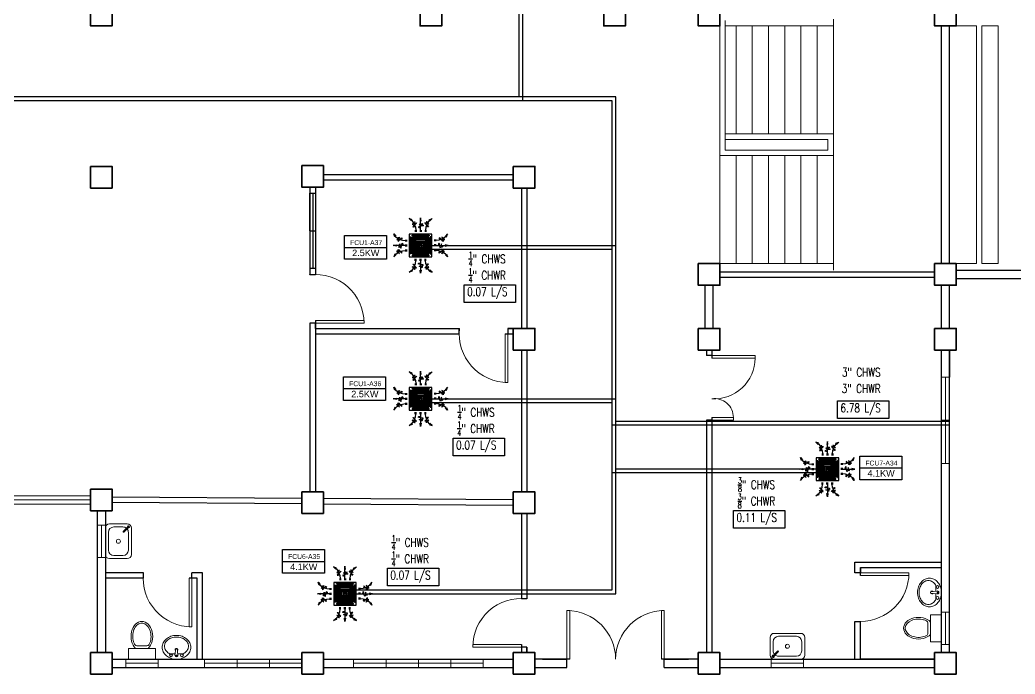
# Model space of a CAD drawing. Header units: millimetres. Extents: x 5 to 430, y 3 to 339.
# Drawn here: x 45.51 to 63.93, y 143.15 to 155.26 of the extents above; entities that cross this region are included whole.
import ezdxf

# ---------------------------------------------------------------- set-up
doc = ezdxf.new("R2010")
doc.units = ezdxf.units.MM
doc.header["$MEASUREMENT"] = 0
for name, color, linetype in [('AIR', 7, 'Continuous'), ('fcu line', 7, 'Continuous'), ('fcu return', 7, 'Continuous'), ('Legends', 7, 'Continuous'), ('pipe label', 7, 'Continuous')]:
    doc.layers.add(name, color=color, linetype=linetype)
doc.styles.add('Arch-Dim', font='simplex.shx', dxfattribs={"width": 0.75})
doc.styles.get("Standard").update_dxf_attribs({"font": 'arial.ttf'})

# ---------------------------------------------------------------- blocks, each defined once
blk = doc.blocks.new('FCU-13000P (CASSETTE SPLIT)')
at = {"layer": 'AIR', "ltscale": 3}
for p, q in [((0, 0.523), (0, 1)), ((-0.193, 0.558), (-0.193, 0.487)), ((-0.162, 0.558), (-0.162, 0.487)), ((-0.016, 0.558), (-0.016, 0.487)), ((0.016, 0.558), (0.016, 0.487)), ((0.162, 0.558), (0.162, 0.487)), ((0.193, 0.558), (0.193, 0.487)), ((-0.523, 0), (-1, 0)), ((-0.558, 0.193), (-0.487, 0.193)), ((-0.558, 0.162), (-0.487, 0.162)), ((-0.558, 0.016), (-0.487, 0.016)), ((0.558, 0.193), (0.487, 0.193)), ((0.558, 0.162), (0.487, 0.162)), ((0.558, 0.016), (0.487, 0.016)), ((0.523, 0), (1, 0)), ((-0.558, -0.016), (-0.487, -0.016)), ((-0.558, -0.162), (-0.487, -0.162)), ((-0.558, -0.193), (-0.487, -0.193)), ((0.558, -0.016), (0.487, -0.016)), ((0.558, -0.162), (0.487, -0.162)), ((0.558, -0.193), (0.487, -0.193)), ((-0.193, -0.558), (-0.193, -0.487)), ((-0.162, -0.558), (-0.162, -0.487)), ((-0.016, -0.558), (-0.016, -0.487)), ((0, -0.523), (0, -1)), ((0.016, -0.558), (0.016, -0.487)), ((0.162, -0.558), (0.162, -0.487)), ((0.193, -0.558), (0.193, -0.487))]:
    blk.add_line(p, q, dxfattribs=at)
at = {"layer": 'AIR'}
for p, q in [((0.295, -0.295), (-0.295, 0.295)), ((0.295, 0.295), (-0.295, -0.295))]:
    blk.add_line(p, q, dxfattribs=at)
at = {"layer": 'AIR', "ltscale": 3}
for points in [[(-0.335, 0.895), (-0.311, 0.932), (-0.416, 0.973)], [(-0.022, 0.89), (0.022, 0.89), (0, 1)], [(0.335, 0.895), (0.311, 0.932), (0.416, 0.973)], [(-0.895, 0.335), (-0.932, 0.311), (-0.973, 0.416)], [(0.895, 0.335), (0.932, 0.311), (0.973, 0.416)], [(-0.89, 0.022), (-0.89, -0.022), (-1, 0)], [(0.89, 0.022), (0.89, -0.022), (1, 0)], [(-0.895, -0.335), (-0.932, -0.311), (-0.973, -0.416)], [(0.895, -0.335), (0.932, -0.311), (0.973, -0.416)], [(-0.335, -0.895), (-0.311, -0.932), (-0.416, -0.973)], [(-0.022, -0.89), (0.022, -0.89), (0, -1)], [(0.335, -0.895), (0.311, -0.932), (0.416, -0.973)]]:
    blk.add_lwpolyline(points, close=True, dxfattribs=at)
at = {"layer": 'AIR'}
for points in [[(-0.323, 0.914, -0.171809), (-0.178, 0.558), (-0.178, 0.522)], [(0.323, 0.914, 0.171809), (0.178, 0.558), (0.178, 0.522)], [(-0.914, 0.323, 0.171809), (-0.558, 0.178), (-0.522, 0.178)], [(0.914, 0.323, -0.171809), (0.558, 0.178), (0.522, 0.178)], [(-0.914, -0.323, -0.171809), (-0.558, -0.178), (-0.522, -0.178)], [(0.914, -0.323, 0.171809), (0.558, -0.178), (0.522, -0.178)], [(-0.323, -0.914, 0.171809), (-0.178, -0.558), (-0.178, -0.522)], [(0.323, -0.914, -0.171809), (0.178, -0.558), (0.178, -0.522)]]:
    blk.add_lwpolyline(points, format="xyb", dxfattribs=at)
for points in [[(-0.41, -0.41), (0.41, -0.41), (0.41, 0.41), (-0.41, 0.41)], [(-0.31, 0.372), (0.31, 0.372), (0.31, 0.348), (-0.31, 0.348)], [(-0.373, 0.31), (-0.348, 0.31), (-0.348, -0.31), (-0.373, -0.31)], [(-0.26, -0.26), (0.26, -0.26), (0.26, 0.26), (-0.26, 0.26)], [(-0.21, -0.21), (0.21, -0.21), (0.21, 0.21), (-0.21, 0.21)], [(-0.16, -0.16), (0.16, -0.16), (0.16, 0.16), (-0.16, 0.16)], [(-0.11, -0.11), (0.11, -0.11), (0.11, 0.11), (-0.11, 0.11)], [(-0.06, -0.06), (0.06, -0.06), (0.06, 0.06), (-0.06, 0.06)], [(0.372, 0.31), (0.348, 0.31), (0.348, -0.31), (0.372, -0.31)], [(-0.31, -0.373), (0.31, -0.373), (0.31, -0.348), (-0.31, -0.348)]]:
    blk.add_lwpolyline(points, close=True, dxfattribs=at)
blk.add_lwpolyline([(-0.26, -0.31), (0.26, -0.31, 0.414214), (0.31, -0.26), (0.31, 0.26, 0.414214), (0.26, 0.31), (-0.26, 0.31, 0.414214), (-0.31, 0.26), (-0.31, -0.26, 0.414214)], format="xyb", close=True, dxfattribs=at)
at = {"layer": 'AIR', "ltscale": 3}
for points in [[(-0.268, 0.84), (-0.231, 0.852), (-0.134, 0.882), (-0.422, 0.704), (0.005, 0.903), (-0.358, 0.645), (-0.239, 0.678), (-0.199, 0.69)], [(0.268, 0.84), (0.231, 0.852), (0.134, 0.882), (0.422, 0.704), (-0.005, 0.903), (0.358, 0.645), (0.239, 0.678), (0.199, 0.69)], [(-0.84, 0.268), (-0.852, 0.231), (-0.882, 0.134), (-0.704, 0.422), (-0.903, -0.005), (-0.645, 0.358), (-0.678, 0.239), (-0.69, 0.199)], [(0.84, 0.268), (0.852, 0.231), (0.882, 0.134), (0.704, 0.422), (0.903, -0.005), (0.645, 0.358), (0.678, 0.239), (0.69, 0.199)], [(-0.84, -0.268), (-0.852, -0.231), (-0.882, -0.134), (-0.704, -0.422), (-0.903, 0.005), (-0.645, -0.358), (-0.678, -0.239), (-0.69, -0.199)], [(0.84, -0.268), (0.852, -0.231), (0.882, -0.134), (0.704, -0.422), (0.903, 0.005), (0.645, -0.358), (0.678, -0.239), (0.69, -0.199)], [(-0.268, -0.84), (-0.231, -0.852), (-0.134, -0.882), (-0.422, -0.704), (0.005, -0.903), (-0.358, -0.645), (-0.239, -0.678), (-0.199, -0.69)], [(0.268, -0.84), (0.231, -0.852), (0.134, -0.882), (0.422, -0.704), (-0.005, -0.903), (0.358, -0.645), (0.239, -0.678), (0.199, -0.69)]]:
    blk.add_open_spline(points, degree=3, knots=[0.0032834, 0.0032834, 0.0032834, 0.0032834, 0.0712567, 0.1924075, 0.3347111, 0.5062145, 0.5813292, 0.5813292, 0.5813292, 0.5813292], dxfattribs=at)
for points in [[(0, 0.8), (0.077, 0.776), (-0.058, 0.755), (0.098, 0.718), (-0.087, 0.663), (0, 0.631)], [(-0.8, 0), (-0.776, -0.077), (-0.755, 0.058), (-0.718, -0.098), (-0.663, 0.087), (-0.631, 0)], [(0.8, 0), (0.776, -0.077), (0.755, 0.058), (0.718, -0.098), (0.663, 0.087), (0.631, 0)], [(0, -0.8), (0.077, -0.776), (-0.058, -0.755), (0.098, -0.718), (-0.087, -0.663), (0, -0.631)]]:
    blk.add_spline(points, degree=3, dxfattribs=at)
for points in [[(-0.416, 0.973), (-0.335, 0.895), (-0.311, 0.932)], [(0, 1), (-0.022, 0.89), (0.022, 0.89)], [(0.416, 0.973), (0.335, 0.895), (0.311, 0.932)], [(-0.973, 0.416), (-0.895, 0.335), (-0.932, 0.311)], [(0.973, 0.416), (0.895, 0.335), (0.932, 0.311)], [(-1, 0), (-0.89, 0.022), (-0.89, -0.022)], [(1, 0), (0.89, 0.022), (0.89, -0.022)], [(-0.973, -0.416), (-0.895, -0.335), (-0.932, -0.311)], [(0.973, -0.416), (0.895, -0.335), (0.932, -0.311)], [(-0.416, -0.973), (-0.335, -0.895), (-0.311, -0.932)], [(0, -1), (-0.022, -0.89), (0.022, -0.89)], [(0.416, -0.973), (0.335, -0.895), (0.311, -0.932)]]:
    blk.add_solid(points, dxfattribs=at)

msp = doc.modelspace()

# ---------------------------------------------------------------- linework, layer by layer
at = {"color": 8, "lineweight": 9}
for p, q in [((58.47, 152.749), (58.47, 155.149)), ((58.57, 155.149), (58.57, 155.249)), ((58.57, 152.849), (58.57, 155.149)), ((60.57, 155.149), (58.57, 155.149)), ((58.77, 155.149), (58.77, 153.149)), ((59.07, 155.149), (59.07, 153.149)), ((59.37, 155.149), (59.37, 153.149)), ((59.67, 155.149), (59.67, 153.149)), ((59.97, 155.149), (59.97, 153.149)), ((60.27, 155.149), (60.27, 153.149)), ((60.57, 155.274), (60.57, 155.149)), ((60.57, 155.149), (60.57, 153.149)), ((63.22, 155.149), (62.845, 155.149)), ((63.22, 150.749), (63.22, 155.149)), ((63.32, 150.749), (63.32, 155.149)), ((63.32, 155.149), (63.62, 155.149)), ((63.62, 155.149), (63.62, 150.749)), ((60.27, 153.149), (58.57, 153.149)), ((60.27, 153.149), (60.57, 153.149)), ((60.57, 153.049), (60.57, 153.149)), ((60.27, 153.049), (58.57, 153.049)), ((60.27, 153.049), (60.47, 153.049)), ((60.47, 152.849), (60.47, 153.049)), ((60.57, 152.849), (60.57, 153.049)), ((60.27, 152.749), (58.47, 152.749)), ((58.47, 152.749), (58.47, 150.749)), ((60.27, 152.849), (58.57, 152.849)), ((58.77, 152.749), (58.77, 150.749)), ((59.07, 152.749), (59.07, 150.749)), ((59.37, 152.749), (59.37, 150.749)), ((59.67, 152.749), (59.67, 150.749)), ((59.97, 152.749), (59.97, 150.749)), ((60.27, 152.849), (60.47, 152.849)), ((60.27, 152.749), (60.27, 150.749)), ((60.27, 152.749), (60.57, 152.749)), ((60.57, 152.749), (60.57, 152.849)), ((60.57, 152.749), (60.57, 150.749)), ((60.57, 150.749), (58.47, 150.749)), ((60.57, 150.624), (60.57, 150.749)), ((62.72, 150.749), (63.22, 150.749)), ((63.62, 150.749), (63.32, 150.749)), ((62.72, 148.647), (62.57, 148.647)), ((62.57, 148.647), (62.57, 147.847)), ((62.645, 147.047), (62.645, 148.647)), ((62.57, 147.847), (62.72, 147.847)), ((62.72, 147.847), (62.72, 147.047)), ((62.72, 147.047), (62.57, 147.047)), ((43.47, 146.447), (46.82, 146.447)), ((43.47, 146.372), (46.82, 146.372)), ((43.47, 146.297), (46.82, 146.297)), ((47.095, 145.905), (46.945, 145.905)), ((47.02, 145.905), (47.02, 145.305)), ((46.945, 145.852), (46.945, 145.252)), ((46.945, 145.305), (47.095, 145.305)), ((62.372, 144.673), (62.494, 144.686)), ((62.372, 144.644), (62.494, 144.631)), ((62.57, 144.247), (62.37, 144.247)), ((62.37, 144.247), (62.37, 143.747)), ((62.57, 143.697), (62.57, 144.297)), ((62.57, 144.297), (62.72, 144.297)), ((62.57, 143.747), (62.57, 144.247)), ((62.645, 144.297), (62.645, 143.697)), ((62.32, 144.088), (62.32, 143.907)), ((62.37, 143.747), (62.57, 143.747)), ((62.72, 143.697), (62.57, 143.697)), ((47.52, 143.622), (47.52, 143.422)), ((48.02, 143.622), (47.52, 143.622)), ((47.86, 143.672), (47.679, 143.672)), ((48.02, 143.422), (48.02, 143.622)), ((48.396, 143.62), (48.382, 143.498)), ((48.425, 143.62), (48.438, 143.498)), ((47.47, 143.422), (47.47, 143.272)), ((47.47, 143.347), (48.07, 143.347)), ((47.52, 143.422), (48.02, 143.422)), ((48.07, 143.272), (48.07, 143.422)), ((50.732, 143.422), (48.932, 143.422)), ((48.932, 143.347), (50.732, 143.347)), ((49.532, 143.272), (49.532, 143.422)), ((49.532, 143.422), (50.132, 143.422)), ((50.132, 143.422), (50.132, 143.272)), ((51.689, 143.422), (52.889, 143.422)), ((54.089, 143.347), (51.689, 143.347)), ((52.289, 143.422), (52.289, 143.272)), ((52.889, 143.272), (52.889, 143.422)), ((52.889, 143.422), (54.089, 143.422)), ((53.489, 143.422), (53.489, 143.272)), ((59.42, 143.272), (59.42, 143.422)), ((59.42, 143.422), (60.02, 143.422)), ((60.02, 143.347), (59.42, 143.347)), ((60.02, 143.422), (60.02, 143.272)), ((47.47, 143.272), (48.07, 143.272)), ((48.932, 143.272), (49.532, 143.272)), ((52.889, 143.272), (51.689, 143.272)), ((52.889, 143.272), (54.089, 143.272))]:
    msp.add_line(p, q, dxfattribs=at)
at = {"color": 8, "lineweight": 25}
for p, q in [((62.57, 150.749), (62.57, 155.149)), ((62.72, 150.749), (62.72, 155.149)), ((51.132, 152.397), (54.645, 152.397)), ((51.132, 152.297), (54.645, 152.297)), ((50.882, 152.163), (50.882, 150.542)), ((50.982, 152.163), (50.982, 150.547)), ((50.982, 152.163), (50.982, 150.547)), ((54.795, 152.147), (54.795, 149.547)), ((54.895, 152.147), (54.895, 149.547)), ((50.882, 150.547), (50.982, 150.547)), ((58.47, 150.599), (62.445, 150.599)), ((62.845, 150.624), (64.645, 150.624)), ((58.195, 149.547), (58.195, 150.349)), ((58.345, 149.547), (58.345, 150.349)), ((58.47, 150.499), (62.445, 150.499)), ((62.57, 149.547), (62.57, 150.349)), ((62.72, 149.547), (62.72, 150.349)), ((62.845, 150.474), (64.695, 150.474)), ((50.882, 149.647), (50.882, 146.522)), ((50.982, 149.647), (50.882, 149.647)), ((50.982, 149.697), (50.982, 146.522)), ((50.982, 149.547), (53.65, 149.547)), ((50.982, 149.447), (53.645, 149.447)), ((53.645, 149.447), (53.645, 149.547)), ((54.495, 149.447), (54.645, 149.447)), ((54.545, 149.547), (54.795, 149.547)), ((54.645, 149.547), (54.545, 149.547)), ((54.545, 149.547), (54.545, 149.447)), ((54.795, 149.147), (54.795, 146.522)), ((54.895, 149.147), (54.895, 146.522)), ((58.22, 149.147), (58.22, 149.047)), ((58.32, 149.047), (58.22, 149.047)), ((58.32, 149.147), (58.32, 148.997)), ((58.32, 149.147), (58.32, 149.047)), ((62.57, 143.547), (62.57, 149.147)), ((62.72, 143.547), (62.72, 149.147)), ((62.72, 149.147), (62.72, 148.647)), ((58.22, 147.847), (58.22, 143.547)), ((58.32, 147.847), (58.22, 147.847)), ((58.32, 147.897), (58.32, 143.547)), ((50.732, 146.399), (47.22, 146.422)), ((50.732, 146.299), (47.22, 146.322)), ((54.645, 146.372), (51.132, 146.396)), ((54.645, 146.272), (51.132, 146.296)), ((46.945, 146.172), (46.945, 143.547)), ((47.095, 146.172), (47.095, 143.547)), ((54.795, 146.122), (54.795, 144.547)), ((54.895, 146.122), (54.895, 144.542)), ((60.97, 145.022), (60.97, 145.222)), ((60.97, 145.222), (62.57, 145.222)), ((47.8, 145.022), (47.095, 145.022)), ((47.795, 145.022), (47.795, 144.922)), ((48.895, 145.022), (48.695, 145.022)), ((48.695, 144.922), (48.695, 145.022)), ((48.895, 143.422), (48.895, 145.022)), ((61.07, 145.022), (60.97, 145.022)), ((61.07, 144.972), (61.07, 145.122)), ((61.07, 145.122), (62.57, 145.122)), ((61.07, 145.122), (61.07, 145.022)), ((47.795, 144.922), (47.095, 144.922)), ((48.795, 144.922), (48.645, 144.922)), ((48.795, 144.922), (48.695, 144.922)), ((48.795, 143.422), (48.795, 144.922)), ((54.795, 144.547), (54.895, 144.547)), ((60.97, 143.422), (60.97, 144.122)), ((60.97, 144.122), (61.07, 144.122)), ((61.07, 143.422), (61.07, 144.122)), ((54.795, 143.697), (54.795, 143.547)), ((54.895, 143.647), (54.795, 143.647)), ((54.895, 143.647), (54.895, 143.547)), ((54.895, 143.547), (54.895, 143.647)), ((47.22, 143.422), (50.732, 143.422)), ((47.22, 143.422), (48.795, 143.422)), ((51.132, 143.422), (54.645, 143.422)), ((55.689, 143.422), (55.045, 143.422)), ((55.189, 143.422), (55.639, 143.422)), ((55.639, 143.272), (55.639, 143.422)), ((58.07, 143.422), (57.389, 143.422)), ((57.439, 143.422), (57.889, 143.422)), ((57.439, 143.272), (57.439, 143.422)), ((58.47, 143.422), (62.445, 143.422)), ((62.445, 143.422), (61.07, 143.422)), ((47.22, 143.272), (50.732, 143.272)), ((51.132, 143.272), (54.645, 143.272)), ((55.045, 143.272), (55.639, 143.272)), ((55.189, 143.272), (55.639, 143.272)), ((57.439, 143.272), (57.889, 143.272)), ((57.439, 143.272), (58.07, 143.272)), ((58.47, 143.272), (62.445, 143.272))]:
    msp.add_line(p, q, dxfattribs=at)
at = {"color": 8, "lineweight": -2}
for p, q in [((50.882, 151.355), (50.882, 152.055)), ((50.882, 152.055), (50.982, 152.055)), ((50.932, 152.055), (50.932, 150.655)), ((50.982, 152.055), (50.982, 150.655)), ((50.882, 151.355), (50.982, 151.355)), ((50.982, 150.655), (50.882, 150.655)), ((50.882, 150.542), (50.882, 150.547)), ((50.982, 149.547), (50.982, 149.647)), ((47.8, 145.022), (47.795, 145.022)), ((62.72, 143.547), (62.72, 143.697))]:
    msp.add_line(p, q, dxfattribs=at)
at = {"color": 8, "lineweight": 13}
for p, q in [((50.982, 149.697), (50.982, 149.647)), ((51.882, 149.697), (50.982, 149.697)), ((50.982, 149.647), (51.882, 149.647)), ((51.882, 149.647), (51.882, 149.697)), ((54.545, 149.447), (54.495, 149.447)), ((54.495, 148.547), (54.495, 149.447)), ((54.545, 149.447), (54.545, 148.547)), ((54.545, 148.547), (54.495, 148.547)), ((61.07, 145.022), (61.97, 145.022)), ((61.97, 145.022), (61.97, 144.972)), ((48.645, 144.022), (48.645, 144.922)), ((48.695, 144.922), (48.695, 144.022)), ((61.97, 144.972), (61.07, 144.972)), ((55.639, 143.422), (55.639, 144.322)), ((55.639, 144.322), (55.689, 144.322)), ((55.689, 144.322), (55.689, 143.422)), ((57.439, 144.322), (57.389, 144.322)), ((57.389, 144.322), (57.389, 143.422)), ((57.439, 143.422), (57.439, 144.322)), ((48.695, 144.022), (48.645, 144.022)), ((53.895, 143.647), (53.895, 143.697)), ((53.895, 143.697), (54.795, 143.697)), ((54.795, 143.647), (54.795, 143.697)), ((54.795, 143.647), (53.895, 143.647)), ((55.689, 143.422), (55.639, 143.422)), ((57.439, 143.422), (57.389, 143.422))]:
    msp.add_line(p, q, dxfattribs=at)
at = {"color": 8, "lineweight": 9, "ltscale": 0.4}
for p, q in [((47.5, 145.927), (47.17, 145.927)), ((47.095, 145.852), (47.095, 145.362)), ((47.15, 145.772), (47.15, 145.442)), ((47.42, 145.872), (47.25, 145.872)), ((47.516, 145.88), (47.424, 145.789)), ((47.528, 145.868), (47.437, 145.776)), ((47.52, 145.442), (47.52, 145.772)), ((47.575, 145.362), (47.575, 145.852)), ((47.17, 145.287), (47.5, 145.287)), ((47.25, 145.342), (47.42, 145.342)), ((59.475, 143.902), (59.965, 143.902)), ((59.4, 143.497), (59.4, 143.827)), ((59.455, 143.577), (59.455, 143.747)), ((59.555, 143.847), (59.885, 143.847)), ((59.985, 143.747), (59.985, 143.577)), ((60.04, 143.827), (60.04, 143.497)), ((59.447, 143.482), (59.538, 143.573)), ((59.459, 143.469), (59.55, 143.56)), ((59.965, 143.422), (59.475, 143.422)), ((59.885, 143.477), (59.555, 143.477))]:
    msp.add_line(p, q, dxfattribs=at)
at = {"color": 8, "lineweight": 35}
for points in [[(46.82, 155.549), (47.22, 155.549), (47.22, 155.149), (46.82, 155.149)], [(52.92, 155.549), (53.32, 155.549), (53.32, 155.149), (52.92, 155.149)], [(56.32, 155.549), (56.72, 155.549), (56.72, 155.149), (56.32, 155.149)], [(58.07, 155.549), (58.47, 155.549), (58.47, 155.149), (58.07, 155.149)], [(62.445, 155.549), (62.845, 155.549), (62.845, 155.149), (62.445, 155.149)], [(46.82, 152.547), (47.22, 152.547), (47.22, 152.147), (46.82, 152.147)], [(50.732, 152.563), (51.132, 152.563), (51.132, 152.163), (50.732, 152.163)], [(54.645, 152.547), (55.045, 152.547), (55.045, 152.147), (54.645, 152.147)], [(58.07, 150.749), (58.47, 150.749), (58.47, 150.349), (58.07, 150.349)], [(62.445, 150.749), (62.845, 150.749), (62.845, 150.349), (62.445, 150.349)], [(54.645, 149.547), (55.045, 149.547), (55.045, 149.147), (54.645, 149.147)], [(58.07, 149.547), (58.47, 149.547), (58.47, 149.147), (58.07, 149.147)], [(62.445, 149.547), (62.845, 149.547), (62.845, 149.147), (62.445, 149.147)], [(46.82, 146.572), (47.22, 146.572), (47.22, 146.172), (46.82, 146.172)], [(50.732, 146.522), (51.132, 146.522), (51.132, 146.122), (50.732, 146.122)], [(54.645, 146.522), (55.045, 146.522), (55.045, 146.122), (54.645, 146.122)], [(46.82, 143.547), (47.22, 143.547), (47.22, 143.147), (46.82, 143.147)], [(50.732, 143.547), (51.132, 143.547), (51.132, 143.147), (50.732, 143.147)], [(54.645, 143.547), (55.045, 143.547), (55.045, 143.147), (54.645, 143.147)], [(58.07, 143.547), (58.47, 143.547), (58.47, 143.147), (58.07, 143.147)], [(62.445, 143.547), (62.845, 143.547), (62.845, 143.147), (62.445, 143.147)]]:
    msp.add_lwpolyline(points, close=True, dxfattribs=at)
at = {"color": 8, "lineweight": 9}
for points in [[(50.882, 152.055), (50.982, 152.055), (50.982, 150.655), (50.882, 150.655)], [(62.57, 148.647), (62.72, 148.647), (62.72, 147.047), (62.57, 147.047)], [(46.945, 145.905), (47.095, 145.905), (47.095, 145.305), (46.945, 145.305)], [(62.57, 144.297), (62.72, 144.297), (62.72, 143.697), (62.57, 143.697)], [(47.47, 143.422), (48.07, 143.422), (48.07, 143.272), (47.47, 143.272)], [(47.47, 143.422), (48.07, 143.422), (48.07, 143.272), (47.47, 143.272)], [(48.932, 143.422), (50.732, 143.422), (50.732, 143.272), (48.932, 143.272)], [(48.932, 143.422), (50.732, 143.422), (50.732, 143.272), (48.932, 143.272)], [(51.689, 143.422), (54.089, 143.422), (54.089, 143.272), (51.689, 143.272)], [(51.689, 143.422), (54.089, 143.422), (54.089, 143.272), (51.689, 143.272)], [(59.42, 143.422), (60.02, 143.422), (60.02, 143.272), (59.42, 143.272)]]:
    msp.add_lwpolyline(points, close=True, dxfattribs=at)
at = {"color": 8, "lineweight": 13, "ltscale": 0.03}
for points in [[(58.32, 148.997), (58.32, 149.047), (59.12, 149.047), (59.12, 148.997)], [(58.32, 147.847), (58.32, 147.897), (58.72, 147.897), (58.72, 147.847)]]:
    msp.add_lwpolyline(points, close=True, dxfattribs=at)
at = {"color": 8, "lineweight": 9}
for points in [[(62.328, 144.881, 0.124838), (62.265, 144.865, 0.105788), (62.208, 144.816, 0.086697), (62.171, 144.746, 0.076776), (62.158, 144.659, 0.076776), (62.171, 144.571, 0.086697), (62.208, 144.501, 0.105788), (62.265, 144.452, 0.124838), (62.328, 144.436, 0.124838), (62.39, 144.452, 0.105788), (62.448, 144.501, 0.040067), (62.468, 144.532), (62.468, 144.634, 0.040067)], [(62.468, 144.683), (62.468, 144.785, 0.040067), (62.448, 144.816, 0.105788), (62.39, 144.865, 0.124838), (62.328, 144.881, 0.124838)], [(48.633, 143.664, 0.124838), (48.617, 143.727, 0.105788), (48.568, 143.784, 0.086697), (48.498, 143.821, 0.076776), (48.41, 143.834, 0.076776), (48.323, 143.821, 0.086697), (48.253, 143.784, 0.105788), (48.204, 143.727, 0.124838), (48.188, 143.664, 0.124838), (48.204, 143.602, 0.105788), (48.253, 143.544, 0.040067), (48.284, 143.524), (48.386, 143.524, 0.040067)], [(48.435, 143.524), (48.537, 143.524, 0.040067), (48.568, 143.544, 0.105788), (48.617, 143.602, 0.124838), (48.633, 143.664, 0.124838)]]:
    msp.add_lwpolyline(points, format="xyb", dxfattribs=at)
msp.add_lwpolyline([(48.675, 143.643, 0.11576), (48.656, 143.726, 0.104047), (48.598, 143.799, 0.090875), (48.514, 143.847, 0.083344), (48.41, 143.864, 0.083344), (48.307, 143.847, 0.090875), (48.223, 143.799, 0.104047), (48.165, 143.726, 0.11576), (48.145, 143.643, 0.11576), (48.165, 143.561, 0.104047), (48.223, 143.487, 0.090875), (48.307, 143.44, 0.083344), (48.41, 143.422, 0.083344), (48.514, 143.44, 0.090875), (48.598, 143.487, 0.104047), (48.656, 143.561, 0.11576)], format="xyb", close=True, dxfattribs=at)
at = {"color": 8, "lineweight": 9, "ltscale": 0.4}
for centre in [(47.335, 145.607), (59.72, 143.662)]:
    msp.add_circle(centre, 0.0375, dxfattribs=at)
at = {"color": 8, "lineweight": 9}
for centre, radius in [((62.497, 144.76), 0.0255), ((62.503, 144.659), 0.0095), ((62.497, 144.557), 0.0255), ((48.309, 143.495), 0.0255), ((48.512, 143.495), 0.0255), ((48.41, 143.489), 0.0095)]:
    msp.add_circle(centre, radius, dxfattribs=at)
at = {"color": 8, "lineweight": 13}
for centre, start, end in [((50.982, 149.647), 0, 96.3794), ((54.545, 149.447), 173.6206, 270), ((48.695, 144.922), 173.6206, 270), ((61.07, 145.022), 270, 0), ((54.795, 143.647), 83.6206, 180), ((55.639, 143.422), 0, 90), ((57.439, 143.422), 90, 180)]:
    msp.add_arc(centre, 0.9, start, end, dxfattribs=at)
at = {"color": 8, "lineweight": 13, "ltscale": 0.03}
for centre, radius, start, end in [((58.368, 148.997), 0.752, 266.3048, 0), ((58.367, 147.897), 0.353, 0, 97.6281)]:
    msp.add_arc(centre, radius, start, end, dxfattribs=at)
at = {"color": 8, "lineweight": 9, "ltscale": 0.4}
for centre, radius, start, end in [((47.17, 145.852), 0.075, 90, 180), ((47.5, 145.852), 0.075, 0, 90), ((47.25, 145.772), 0.1, 90, 180), ((47.42, 145.772), 0.1, 50.0132, 90), ((47.431, 145.783), 0.00874, 135, 315), ((47.42, 145.772), 0.1, 0, 39.9868), ((47.522, 145.874), 0.0217, 248.7565, 201.2435), ((47.522, 145.874), 0.0145, 262.0499, 187.9501), ((47.522, 145.874), 0.00874, 315, 135), ((47.17, 145.362), 0.075, 180, 270), ((47.25, 145.442), 0.1, 180, 270), ((47.42, 145.442), 0.1, 270, 0), ((47.5, 145.362), 0.075, 270, 0), ((59.475, 143.827), 0.075, 90, 180), ((59.965, 143.827), 0.075, 0, 90), ((59.555, 143.747), 0.1, 90, 180), ((59.885, 143.747), 0.1, 0, 90), ((59.555, 143.577), 0.1, 180, 219.9868), ((59.544, 143.567), 0.00874, 315, 135), ((59.885, 143.577), 0.1, 270, 0), ((59.475, 143.497), 0.075, 180, 270), ((59.453, 143.475), 0.0217, 68.7565, 21.2435), ((59.453, 143.475), 0.0145, 82.0499, 7.9501), ((59.453, 143.475), 0.00874, 135, 315), ((59.555, 143.577), 0.1, 230.0132, 270), ((59.965, 143.497), 0.075, 270, 0)]:
    msp.add_arc(centre, radius, start, end, dxfattribs=at)
at = {"color": 8, "lineweight": 9}
for centre, radius, start, end in [((62.398, 144.675), 0.267, 140.1732, 160.9431), ((62.368, 144.7), 0.228, 116.4127, 140.1732), ((62.349, 144.738), 0.185, 90, 116.4127), ((62.349, 144.738), 0.185, 63.5873, 90), ((62.33, 144.7), 0.228, 39.8268, 63.5873), ((62.3, 144.675), 0.267, 19.0569, 39.8268), ((62.445, 144.659), 0.317, 160.9431, 180), ((62.445, 144.659), 0.317, 180, 199.0569), ((62.395, 144.659), 0.025, 161.3793, 198.6207), ((62.466, 144.659), 0.0948, 171.2026, 188.7974), ((62.395, 144.659), 0.025, 48.7978, 143.6932), ((62.395, 144.659), 0.025, 216.3068, 311.2022), ((62.497, 144.659), 0.028, 263.7545, 96.2455), ((62.253, 144.659), 0.317, 0, 19.0569), ((62.253, 144.659), 0.317, 340.9431, 0), ((62.398, 144.642), 0.267, 199.0569, 219.8268), ((62.368, 144.618), 0.228, 219.8268, 243.5873), ((62.33, 144.618), 0.228, 296.4127, 320.1732), ((62.3, 144.642), 0.267, 320.1732, 340.9431), ((62.349, 144.579), 0.185, 243.5873, 270), ((62.349, 144.579), 0.185, 270, 296.4127), ((62.27, 144.088), 0.05, 0, 61.8499), ((62.27, 143.907), 0.05, 298.0084, 360), ((47.679, 143.722), 0.05, 208.0084, 270), ((47.86, 143.722), 0.05, 270, 331.8499), ((48.41, 143.597), 0.025, 126.3068, 221.2022), ((48.41, 143.526), 0.0948, 81.2026, 98.7974), ((48.41, 143.597), 0.025, 71.3793, 108.6207), ((48.41, 143.597), 0.025, 318.7978, 53.6932), ((48.41, 143.495), 0.028, 173.7545, 6.2455)]:
    msp.add_arc(centre, radius, start, end, dxfattribs=at)
for centre, major_axis in [((47.77, 143.847), (0, -0.275)), ((62.145, 143.997), (0.275, 0))]:
    msp.add_ellipse(centre, major_axis=major_axis, ratio=0.727273, start_param=0.612555, end_param=5.670631, dxfattribs=at)
for points in [[(47.905, 143.699), (47.913, 143.715), (47.921, 143.733), (47.948, 143.824), (47.942, 143.911), (47.885, 144.043), (47.835, 144.084), (47.737, 144.098), (47.684, 144.072), (47.61, 143.961), (47.592, 143.877), (47.608, 143.763), (47.62, 143.728), (47.635, 143.699)], [(62.293, 144.132), (62.277, 144.141), (62.259, 144.148), (62.168, 144.175), (62.081, 144.17), (61.949, 144.112), (61.908, 144.062), (61.894, 143.964), (61.92, 143.912), (62.031, 143.838), (62.115, 143.82), (62.229, 143.835), (62.264, 143.847), (62.293, 143.863)]]:
    msp.add_open_spline(points, degree=3, knots=[0.937253, 0.937253, 0.937253, 0.937253, 1.185372, 1.185372, 2.113864, 2.113864, 3.042356, 3.042356, 3.970847, 3.970847, 4.899339, 4.899339, 5.346062, 5.346062, 5.346062, 5.346062], dxfattribs=at)
at = {"layer": 'fcu line', "linetype": 'Continuous'}
for p, q in [((54.751, 153.835), (54.751, 181.34)), ((56.545, 153.835), (29.084, 153.835)), ((56.545, 144.635), (56.545, 153.835)), ((52.93, 151.085), (56.545, 151.085)), ((52.93, 148.246), (56.545, 148.246)), ((56.545, 147.831), (62.72, 147.831)), ((60.459, 146.944), (56.545, 146.944)), ((51.53, 144.635), (56.545, 144.635))]:
    msp.add_line(p, q, dxfattribs=at)
at = {"layer": 'fcu return', "linetype": 'Continuous'}
for p, q in [((54.821, 153.765), (54.821, 181.27)), ((56.475, 153.765), (29.084, 153.765)), ((56.475, 144.705), (56.475, 153.765)), ((52.93, 151.015), (56.475, 151.015)), ((52.93, 148.176), (56.475, 148.176)), ((56.475, 147.761), (62.72, 147.761)), ((60.459, 146.874), (56.475, 146.874)), ((51.53, 144.705), (56.475, 144.705))]:
    msp.add_line(p, q, dxfattribs=at)
at = {"layer": 'Legends', "linetype": 'Continuous', "lineweight": 25}
for p, q in [((51.52, 151.047), (52.298, 151.047)), ((51.502, 148.434), (52.281, 148.434)), ((61.058, 146.965), (61.837, 146.965)), ((50.371, 145.234), (51.15, 145.234))]:
    msp.add_line(p, q, dxfattribs=at)
at = {"layer": 'Legends'}
for points in [[(51.52, 151.266), (52.298, 151.266), (52.298, 150.829), (51.52, 150.829)], [(51.502, 148.652), (52.281, 148.652), (52.281, 148.215), (51.502, 148.215)], [(61.058, 147.184), (61.837, 147.184), (61.837, 146.747), (61.058, 146.747)], [(50.371, 145.452), (51.15, 145.452), (51.15, 145.015), (50.371, 145.015)]]:
    msp.add_lwpolyline(points, close=True, dxfattribs=at)
at = {"layer": 'pipe label', "color": 2, "linetype": 'Continuous', "lineweight": 25}
for points in [[(53.738, 150.358), (54.689, 150.358), (54.689, 150.031), (53.738, 150.031)], [(60.649, 148.205), (61.6, 148.205), (61.6, 147.878), (60.649, 147.878)], [(53.532, 147.519), (54.484, 147.519), (54.484, 147.191), (53.532, 147.191)], [(58.723, 146.178), (59.674, 146.178), (59.674, 145.85), (58.723, 145.85)], [(52.314, 145.108), (53.266, 145.108), (53.266, 144.781), (52.314, 144.781)]]:
    msp.add_lwpolyline(points, close=True, dxfattribs=at)

# ---------------------------------------------------------------- block references
at = {"layer": 'AIR', "xscale": 0.5113536813550488, "yscale": 0.5113536813550488, "zscale": 0.5113536813550488}
for p in [(52.93, 151.085), (52.93, 148.246), (60.459, 146.944), (51.53, 144.635)]:
    msp.add_blockref('FCU-13000P (CASSETTE SPLIT)', p, dxfattribs=at)

# ---------------------------------------------------------------- texts
at = {"layer": 'Legends', "linetype": 'Continuous', "lineweight": 25, "attachment_point": 1}
for s, width, insert, char_height in [('FCU1-A37', 0.44811, (51.625, 151.182), 0.09), ('2.5KW', 0.23674, (51.663, 151.007), 0.12), ('FCU1-A36', 0.44811, (51.607, 148.569), 0.09), ('2.5KW', 0.23674, (51.646, 148.393), 0.12), ('FCU7-A34', 0.44811, (61.163, 147.1), 0.09), ('4.1KW', 0.23674, (61.202, 146.925), 0.12), ('FCU6-A35', 0.44811, (50.476, 145.369), 0.09), ('4.1KW', 0.23674, (50.515, 145.193), 0.12)]:
    msp.add_mtext_dynamic_manual_height_columns(s, width=width, gutter_width=1.011, heights=[0], dxfattribs=dict(at, insert=insert, char_height=char_height))
at = {"layer": 'pipe label', "color": 3, "linetype": 'Continuous', "lineweight": 25, "char_height": 0.16, "attachment_point": 1, "style": 'Arch-Dim'}
for s, insert in [('\\A1;{\\H0.7x;\\S1/4;}" CHWS', (53.817, 150.969)), ('\\A1;{\\H1x;3}" CHWS', (60.728, 148.816)), ('\\A1;{\\H0.7x;\\S1/4;}" CHWS', (53.611, 148.13)), ('\\A1;{\\H0.7x;\\S3/8;}" CHWS', (58.802, 146.789)), ('\\A1;{\\H0.7x;\\S1/4;}" CHWS', (52.393, 145.719))]:
    msp.add_mtext_dynamic_manual_height_columns(s, width=0.88035, gutter_width=1.011, heights=[0], dxfattribs=dict(at, insert=insert))
at = {"layer": 'pipe label', "color": 240, "linetype": 'Continuous', "lineweight": 25, "char_height": 0.16, "attachment_point": 1, "style": 'Arch-Dim'}
for s, insert in [('\\A1;{\\H0.7x;\\S1/4;}" CHWR', (53.814, 150.666)), ('\\A1;{\\H1x;3}" CHWR', (60.725, 148.513)), ('\\A1;{\\H0.7x;\\S1/4;}" CHWR', (53.608, 147.827)), ('\\A1;{\\H0.7x;\\S3/8;}" CHWR', (58.799, 146.486)), ('\\A1;{\\H0.7x;\\S1/4;}" CHWR', (52.39, 145.416))]:
    msp.add_mtext_dynamic_manual_height_columns(s, width=0.88035, gutter_width=1.011, heights=[0], dxfattribs=dict(at, insert=insert))
at = {"layer": 'pipe label', "color": 2, "linetype": 'Continuous', "lineweight": 25, "char_height": 0.16, "attachment_point": 1, "style": 'Arch-Dim'}
for s, insert in [('0.07 L/S', (53.792, 150.308)), ('6.78 L/S', (60.703, 148.155)), ('0.07 L/S', (53.587, 147.468)), ('0.11 L/S', (58.778, 146.127)), ('0.07 L/S', (52.369, 145.058))]:
    msp.add_mtext_dynamic_manual_height_columns(s, width=0.89967, gutter_width=1.011, heights=[0], dxfattribs=dict(at, insert=insert))

doc.saveas('drawing.dxf')
